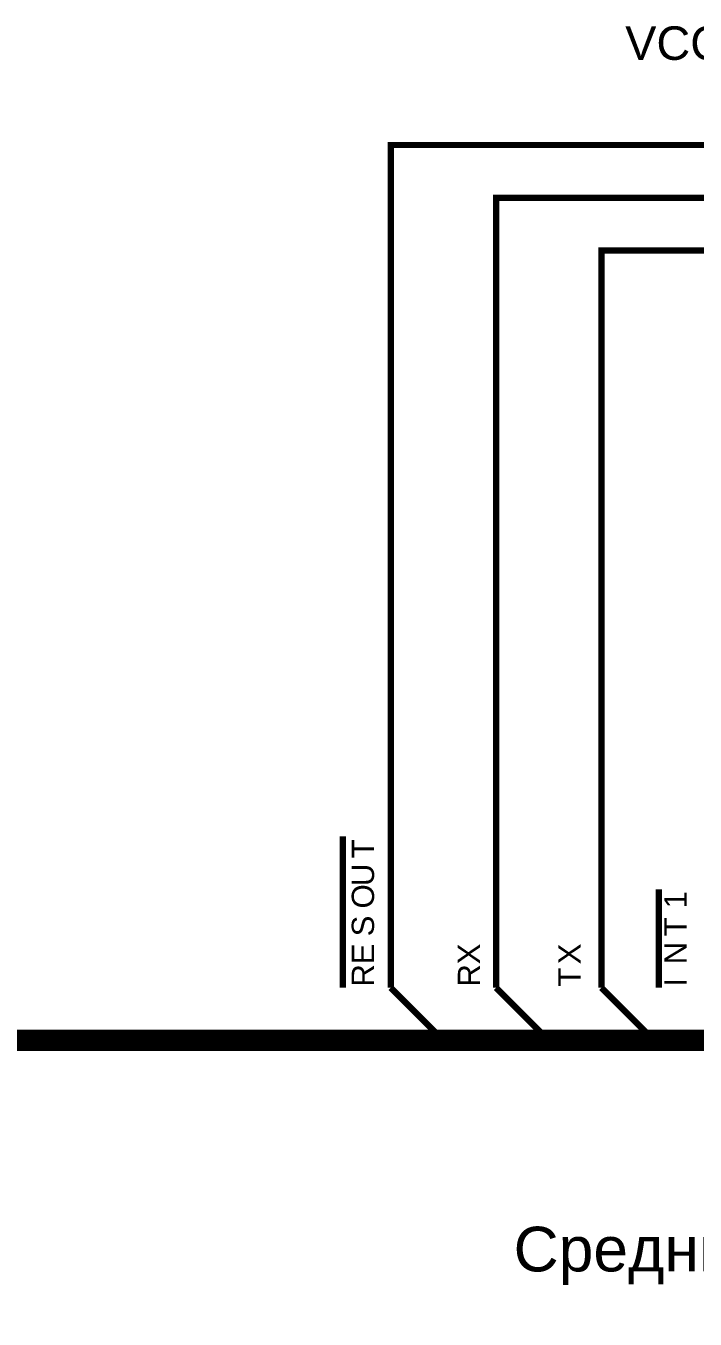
# Model space of a CAD drawing. Header units: millimetres. Extents: x -2024 to 917, y -725 to 13.
# Drawn here: x -1918.7 to -1887, y -579.9 to -518.5 of the extents above; entities that cross this region are included whole.
import ezdxf

# ---------------------------------------------------------------- set-up
doc = ezdxf.new("R2010")
doc.units = ezdxf.units.MM
doc.styles.get("Standard").update_dxf_attribs({"font": 'arial.ttf'})

msp = doc.modelspace()

# ---------------------------------------------------------------- linework, layer by layer
at = {"color": 7}
for points, const_width in [([(-1873.929, -524.177), (-1901.42, -524.177), (-1901.42, -564.167)], 0.3), ([(-1873.929, -526.678), (-1896.422, -526.678), (-1896.422, -564.167)], 0.3), ([(-1873.929, -529.178), (-1891.424, -529.178), (-1891.424, -564.167)], 0.3), ([(-1903.704, -556.981), (-1903.704, -558.123)], 0.3), ([(-1903.704, -558.123), (-1903.704, -559.332)], 0.3), ([(-1903.704, -559.332), (-1903.704, -560.541)], 0.3), ([(-1888.709, -559.498), (-1888.709, -560.541)], 0.3), ([(-1903.704, -560.541), (-1903.704, -561.75)], 0.3), ([(-1888.709, -560.541), (-1888.709, -561.75)], 0.3), ([(-1903.704, -561.75), (-1903.704, -562.958)], 0.3), ([(-1888.709, -561.75), (-1888.709, -562.958)], 0.3), ([(-1903.704, -562.958), (-1903.704, -564.167)], 0.3), ([(-1888.709, -562.958), (-1888.709, -564.167)], 0.3), ([(-1901.42, -564.167), (-1898.921, -566.668)], 0.3), ([(-1896.422, -564.167), (-1893.923, -566.668)], 0.3), ([(-1891.424, -564.167), (-1888.924, -566.668)], 0.3), ([(-1689.021, -629.177), (-1689.021, -566.668), (-2023.865, -566.668)], 1.016)]:
    msp.add_lwpolyline(points, dxfattribs=dict(at, const_width=const_width))

# ---------------------------------------------------------------- texts
for s, height, p in [('VCC', 1.5897, (-1890.298, -520.137)), ('Средний ярус', 2.11954, (-1895.594, -577.63))]:
    msp.add_text(s, height=height, dxfattribs=at).set_placement(p)
for s, p in [('T', (-1902.215, -558.024)), ('U', (-1902.215, -559.349)), ('O', (-1902.215, -560.408)), ('1', (-1887.385, -560.408)), ('S', (-1902.215, -561.733)), ('T', (-1887.385, -561.733)), ('E', (-1902.215, -563.058)), ('X', (-1897.183, -563.058)), ('X', (-1892.417, -563.058)), ('N', (-1887.385, -563.058)), ('R', (-1902.215, -564.117)), ('R', (-1897.183, -564.117)), ('T', (-1892.417, -564.117)), ('I', (-1887.385, -564.117))]:
    msp.add_text(s, height=1.06, rotation=90, dxfattribs=at).set_placement(p)

doc.saveas('drawing.dxf')
